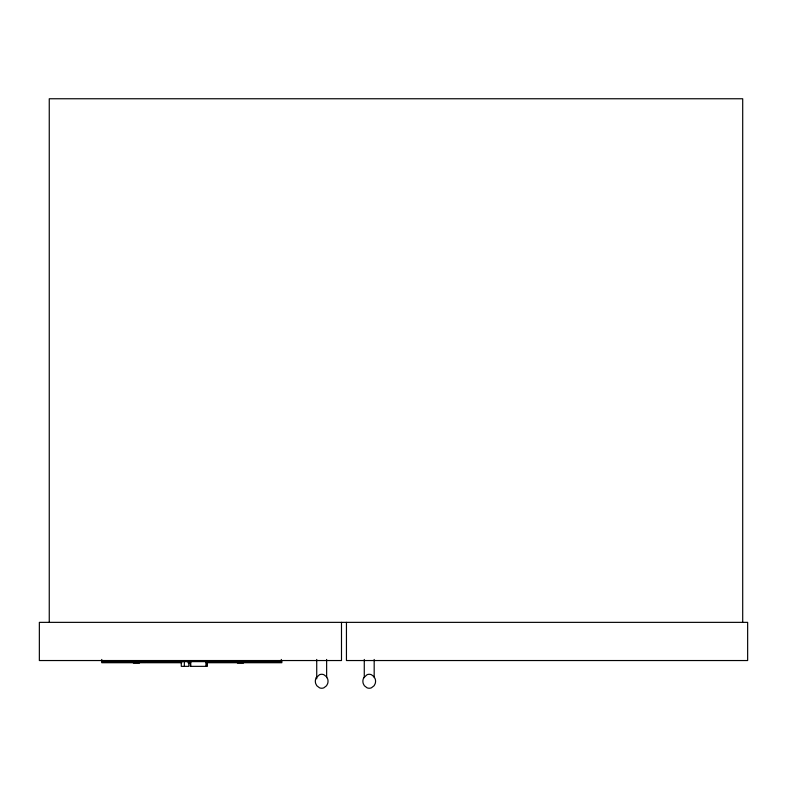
<?xml version="1.0" encoding="UTF-8"?>
<svg xmlns="http://www.w3.org/2000/svg" width="787" height="787" viewBox="0 0 787 787"><rect width="100%" height="100%" fill="white"/><g stroke="black" fill="none" stroke-linecap="round" stroke-linejoin="round"><path stroke-width="1.18" d="M101.759 661.631L281.313 661.631L281.313 659.447M148.32 661.847L181.246 661.847M188.565 661.847L191.005 661.847M206.853 661.847L228.81 661.847M146.343 662.723L101.759 662.723L101.759 659.447M146.933 662.723L181.876 662.723M187.896 662.723L190.306 662.723M206.105 662.723L236.68 662.723M237.28 662.723L281.854 662.723L281.854 660.539M133.357 663.048L139.506 663.048M237.379 663.048L243.517 663.048M742.702 622.36L742.702 98.759L49.256 98.759L49.256 622.36M374.179 659.447L374.179 677.627M364.273 659.447L364.273 677.627M346.447 622.36L346.447 660.539L747.65 660.539L747.65 622.36L39.35 622.36L39.35 660.539L341.489 660.539L341.489 622.36M326.635 659.447L326.635 677.627M316.728 659.447L316.728 678.837M207.03 661.631L207.099 666.353L190.405 666.353L190.405 661.631M206.824 661.631L206.824 666.353M205.948 661.631L205.948 666.353M190.69 661.631L190.69 666.353M190.474 661.631L190.474 666.353M188.791 661.631L188.791 666.353L181.285 666.353L181.285 661.631M184.345 661.631L184.345 666.353M316.187 677.774L315.725 678.876A7.634 7.634 0 0 0 315.725 683.647L316.827 685.752L319.512 687.818A5.804 5.804 0 0 0 323.851 687.828L326.536 685.752L327.638 683.647A7.634 7.634 0 0 0 327.638 678.876L326.536 676.771L323.851 674.705A5.804 5.804 0 0 0 319.512 674.705L316.187 677.774M363.742 677.774L363.269 678.876A7.634 7.634 0 0 0 363.269 683.647L364.371 685.752L367.057 687.818A5.804 5.804 0 0 0 371.395 687.828L374.091 685.752L375.183 683.647A7.634 7.634 0 0 0 375.183 678.876L374.091 676.771L371.395 674.705A5.804 5.804 0 0 0 367.057 674.705L363.742 677.774"/></g></svg>
